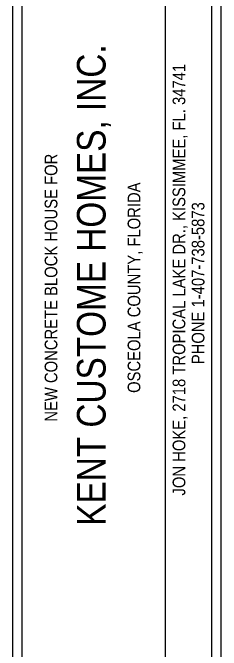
# Model space of a CAD drawing. Extents: x -175 to 1769, y -1164 to 204.
# Drawn here: x 1638.3 to 1769.2, y -707.5 to -306.8 of the extents above; entities that cross this region are included whole.
import ezdxf
from ezdxf.enums import TextEntityAlignment as Align

# ---------------------------------------------------------------- set-up
doc = ezdxf.new("R2010")
doc.units = 0
doc.header["$LTSCALE"] = 12
doc.layers.add('PAPER', color=3, linetype='CONTINUOUS')

msp = doc.modelspace()

# ---------------------------------------------------------------- linework, layer by layer
at = {"layer": 'PAPER', "color": 4, "linetype": 'CONTINUOUS'}
for p, q in [((1769.214, -1163.622), (1769.214, 204.3781)), ((1638.348, -1157.622), (1638.348, 198.3781)), ((1644.348, -1032.756), (1644.348, 73.512)), ((1734.141, -1032.756), (1734.141, 73.5119)), ((1763.214, -1032.756), (1763.214, 73.51192))]:
    msp.add_line(p, q, dxfattribs=at)

# ---------------------------------------------------------------- texts
at = {"layer": 'PAPER', "color": 4, "linetype": 'CONTINUOUS', "width": 0.87}
msp.add_text('KENT CUSTOME HOMES, INC.', height=18, rotation=90, dxfattribs=at).set_placement((1696.631, -477.9601), align=Align.CENTER)
at = {"layer": 'PAPER', "color": 3, "linetype": 'CONTINUOUS', "width": 0.87}
for s, p in [('JON HOKE, 2718 TROPICAL LAKE DR., KISSIMMEE, FL. 34741', (1746.684, -474.5913)), ('NEW CONCRETE BLOCK HOUSE FOR', (1666.358, -479.6221)), ('OSCEOLA COUNTY, FLORIDA', (1718.446, -479.6219)), ('PHONE 1-407-738-5873', (1758.672, -476.7942))]:
    msp.add_text(s, height=7.991997, rotation=90, dxfattribs=at).set_placement(p, align=Align.CENTER)

doc.saveas('drawing.dxf')
